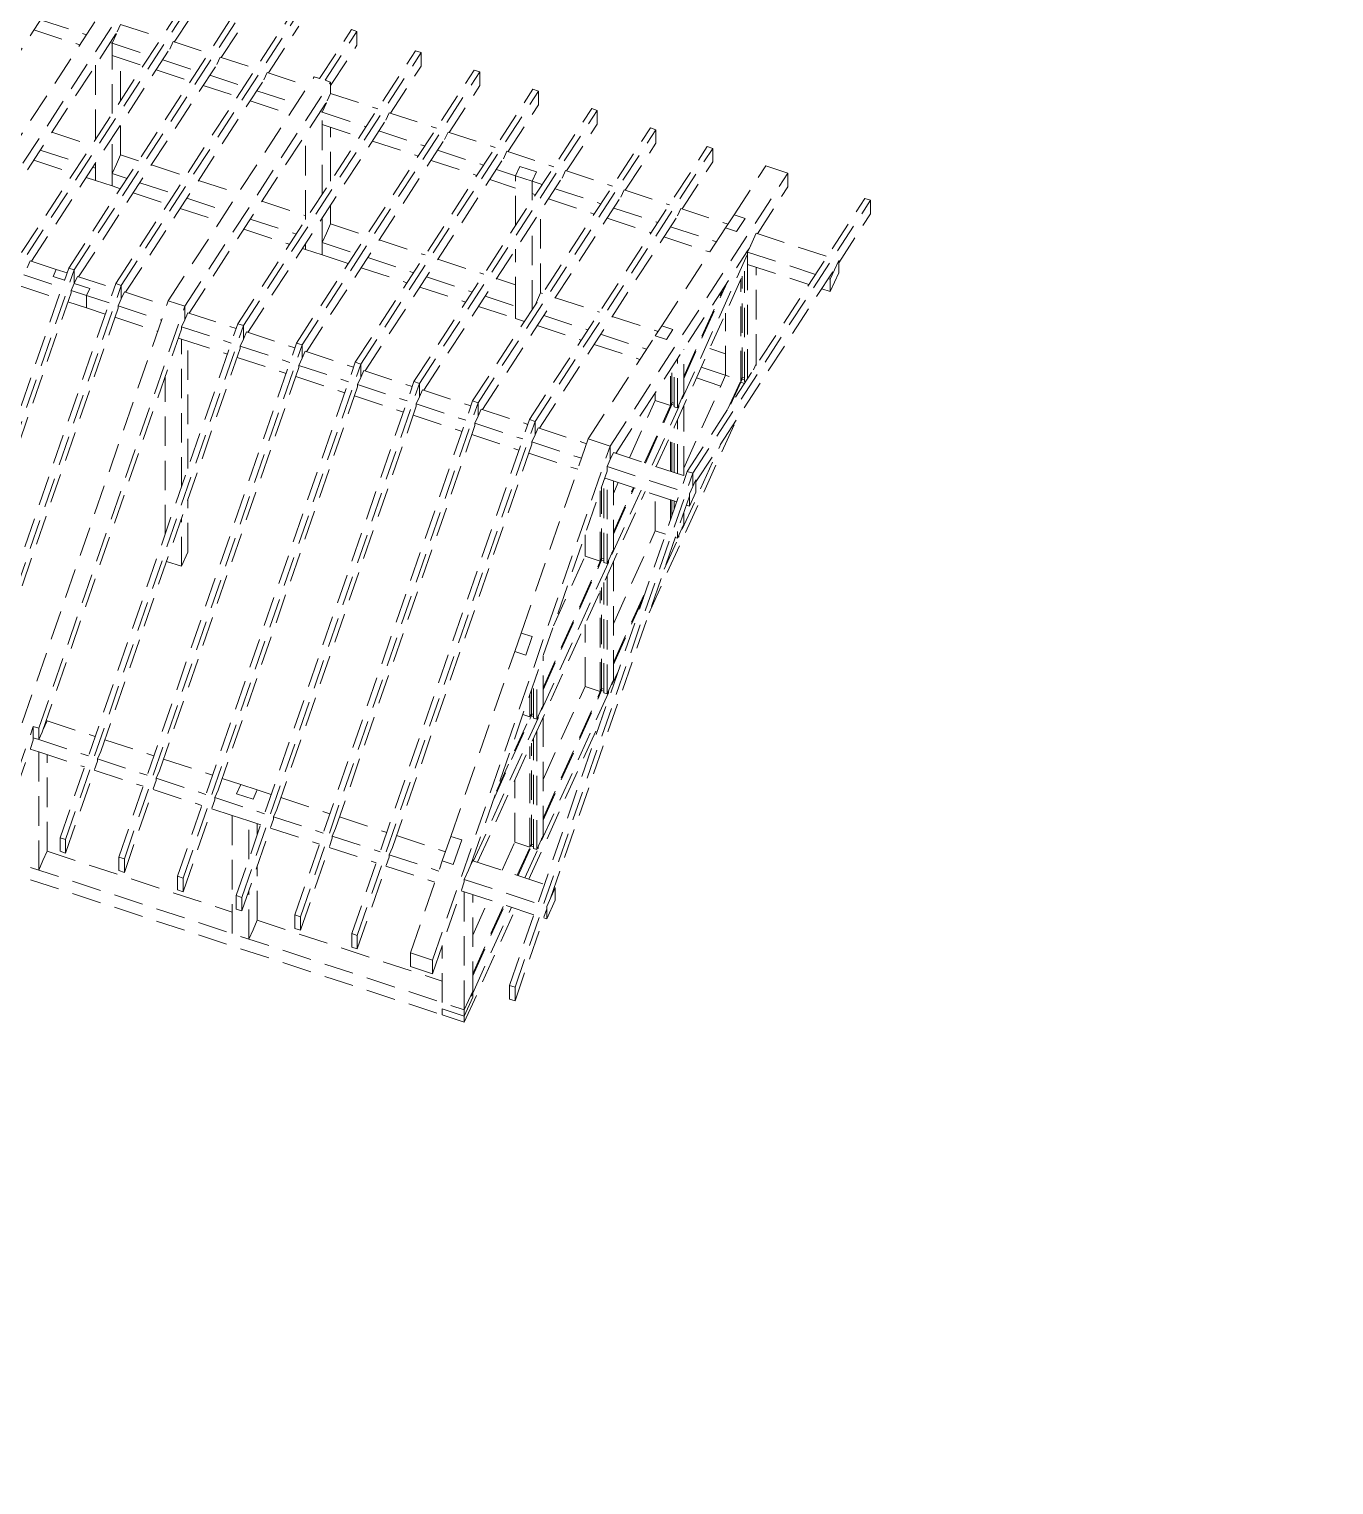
# Model space of a CAD drawing. Header units: millimetres. Extents: x 0 to 7980, y 0 to 297.
# Drawn here: x 1870.2 to 2047.3, y 0 to 197.4 of the extents above; entities that cross this region are included whole.
import ezdxf

# ---------------------------------------------------------------- set-up
doc = ezdxf.new("R2010")
doc.units = ezdxf.units.MM
doc.linetypes.add('K5LT_DASHED', pattern=[6, 4, -2])
doc.layers.add('Системный слой', color=7, linetype='Continuous')

msp = doc.modelspace()

# ---------------------------------------------------------------- linework, layer by layer
at = {"layer": 'Системный слой', "color": 7, "linetype": 'K5LT_DASHED', "lineweight": 18}
for p, q in [((1869.2165, 167.10002), (1893.32906, 204.11945)), ((1869.96301, 166.85478), (1894.07557, 203.87421)), ((1875.59914, 165.00321), (1899.71168, 202.02265)), ((1876.34565, 164.75797), (1900.45819, 201.77741)), ((1889.92618, 195.65891), (1894.07557, 202.02937)), ((1853.98697, 171.36994), (1872.73507, 200.15337)), ((1860.60679, 169.92847), (1880.40466, 200.32362)), ((1862.84631, 169.19274), (1882.64452, 199.58843)), ((1881.98178, 162.9064), (1906.0943, 199.92585)), ((1882.72829, 162.66116), (1906.84081, 199.68061)), ((1896.3088, 193.5621), (1900.45818, 199.93256)), ((1871.78494, 198.69466), (1878.01132, 196.64919)), ((1882.1908, 197.047), (1882.64452, 198.05106)), ((1882.64452, 198.05106), (1888.18984, 196.22932)), ((1902.69142, 191.4653), (1906.8408, 197.83576)), ((1863.44272, 168.26355), (1882.1908, 197.047)), ((1870.88784, 197.31738), (1877.11422, 195.2719)), ((1881.24067, 195.58829), (1881.49402, 195.50506)), ((1881.49402, 195.50506), (1882.06927, 196.77806)), ((1881.49402, 185.94939), (1881.49402, 195.50506)), ((1881.49402, 195.50506), (1886.62102, 193.82075)), ((1882.02508, 196.79258), (1882.06927, 196.77806)), ((1889.30749, 194.70904), (1889.7612, 195.7131)), ((1889.7612, 195.7131), (1894.57246, 194.13252)), ((1909.64314, 190.71891), (1913.95749, 197.34266)), ((1910.38965, 190.47367), (1914.704, 197.09742)), ((1913.95749, 197.34266), (1914.704, 197.09742)), ((1914.70399, 195.25257), (1914.704, 197.09742)), ((1870.55942, 165.92559), (1889.30749, 194.70904)), ((1881.49402, 193.83306), (1885.72392, 192.44346)), ((1895.69011, 192.61224), (1896.14383, 193.6163)), ((1896.14383, 193.6163), (1900.95509, 192.03572)), ((1898.55425, 157.46205), (1922.66672, 194.48152)), ((1899.30076, 157.21681), (1923.41323, 194.23628)), ((1911.13615, 189.77493), (1914.70399, 195.25257)), ((1922.66672, 194.48152), (1923.41323, 194.23628)), ((1923.41322, 192.39143), (1923.41323, 194.23628)), ((1876.94206, 163.82878), (1895.69011, 192.61224)), ((1879.2545, 182.51112), (1879.2545, 192.53898)), ((1882.64451, 187.71572), (1882.64452, 193.4551)), ((1887.46026, 191.87305), (1892.10655, 190.34666)), ((1888.35736, 193.25033), (1893.00364, 191.72395)), ((1902.07273, 190.51544), (1902.52645, 191.5195)), ((1902.52645, 191.5195), (1908.07177, 189.69776)), ((1906.517, 154.84614), (1930.62945, 191.86563)), ((1907.26351, 154.6009), (1931.37596, 191.62039)), ((1919.26385, 186.02097), (1923.41322, 192.39143)), ((1930.62945, 191.86563), (1931.37596, 191.62039)), ((1931.37595, 189.77554), (1931.37596, 191.62039)), ((1883.3247, 161.73197), (1902.07273, 190.51544)), ((1889.09849, 160.56843), (1908.89629, 190.96363)), ((1891.33801, 159.83271), (1911.13615, 190.22843)), ((1893.84289, 189.77624), (1898.48917, 188.24985)), ((1894.73998, 191.15353), (1899.38627, 189.62714)), ((1908.89629, 190.96363), (1909.64314, 190.71891)), ((1910.38965, 190.47367), (1911.13615, 190.22843)), ((1911.13615, 188.69106), (1911.13615, 190.22843)), ((1927.22658, 183.40507), (1931.37595, 189.77554)), ((1891.93442, 158.90352), (1910.68243, 187.687)), ((1900.22551, 187.67944), (1905.60587, 185.9119)), ((1901.1226, 189.05673), (1906.50296, 187.28919)), ((1910.68243, 187.687), (1911.13615, 188.69106)), ((1911.13615, 188.69106), (1917.52752, 186.59138)), ((1914.47976, 152.23023), (1938.59218, 189.24973)), ((1915.22626, 151.98499), (1939.33869, 189.00449)), ((1938.59218, 189.24973), (1939.33869, 189.00449)), ((1939.33868, 187.15965), (1939.33869, 189.00449)), ((1909.7323, 186.22829), (1909.98565, 186.14506)), ((1909.98562, 175.01243), (1909.98565, 186.14506)), ((1909.98565, 186.14506), (1910.5609, 187.41806)), ((1909.98565, 186.14506), (1915.9587, 184.18281)), ((1910.51671, 187.43258), (1910.5609, 187.41806)), ((1918.64516, 185.07111), (1919.09888, 186.07516)), ((1919.09888, 186.07516), (1925.49025, 183.97549)), ((1922.44251, 149.61433), (1946.55491, 186.63384)), ((1923.18902, 149.36909), (1947.30142, 186.3886)), ((1935.18931, 180.78918), (1939.33868, 187.15965)), ((1946.55491, 186.63384), (1947.30142, 186.3886)), ((1947.30141, 184.54375), (1947.30142, 186.3886)), ((1882.64451, 180.3627), (1882.64451, 184.47954)), ((1899.89717, 156.28761), (1918.64516, 185.07111)), ((1909.98565, 184.47306), (1915.06161, 182.80552)), ((1911.13611, 176.77876), (1911.13613, 184.09511)), ((1917.69503, 183.61239), (1923.92144, 181.56691)), ((1930.40527, 146.99842), (1954.51764, 184.01794)), ((1931.15177, 146.75318), (1955.26415, 183.7727)), ((1943.15204, 178.17328), (1947.30141, 184.54375)), ((1954.51764, 184.01794), (1955.26415, 183.7727)), ((1955.26414, 181.92786), (1955.26415, 183.7727)), ((1873.31897, 183.42631), (1878.69932, 181.65877)), ((1881.49401, 177.81671), (1881.49401, 182.71321)), ((1907.74609, 171.57412), (1907.74612, 183.17894)), ((1907.85992, 153.67171), (1926.60789, 182.45521)), ((1916.79794, 182.2351), (1923.02435, 180.18962)), ((1926.60789, 182.45521), (1927.06161, 183.45927)), ((1927.06161, 183.45927), (1933.45298, 181.35959)), ((1951.11478, 175.55738), (1955.26414, 181.92786)), ((1871.75015, 181.01774), (1877.13051, 179.2502)), ((1882.06926, 179.08971), (1882.64451, 180.3627)), ((1882.64451, 180.3627), (1885.08196, 179.56196)), ((1915.82267, 151.0558), (1934.57062, 179.83931)), ((1925.65777, 180.9965), (1931.88417, 178.95101)), ((1934.57062, 179.83931), (1935.02434, 180.84337)), ((1935.02434, 180.84337), (1941.41572, 178.74369)), ((1938.11919, 144.46426), (1962.23154, 181.48379)), ((1938.8657, 144.21902), (1962.97805, 181.23855)), ((1962.23154, 181.48379), (1962.97805, 181.23855)), ((1962.97803, 179.39371), (1962.97805, 181.23855)), ((1870.85306, 179.64046), (1876.23341, 177.87291)), ((1878.86685, 178.67978), (1879.2545, 178.55243)), ((1879.2545, 178.55243), (1879.2545, 179.27493)), ((1879.2545, 176.88043), (1879.2545, 178.55243)), ((1881.49401, 177.81671), (1882.06926, 179.08971)), ((1881.49401, 177.81671), (1883.51314, 177.15339)), ((1881.49401, 176.14471), (1881.49401, 177.81671)), ((1886.81829, 178.99154), (1891.46459, 177.46515)), ((1924.76068, 179.61921), (1930.98708, 177.57372)), ((1933.6205, 178.3806), (1936.23778, 177.52078)), ((1936.23778, 177.52078), (1936.81303, 178.79378)), ((1936.81303, 178.79378), (1939.05255, 178.05805)), ((1938.4773, 176.78505), (1939.05255, 178.05805)), ((1942.53336, 177.22341), (1942.98707, 178.22747)), ((1942.98707, 178.22747), (1949.37846, 176.12779)), ((1949.06798, 140.86738), (1973.1803, 177.88693)), ((1958.82868, 173.02323), (1962.97803, 179.39371)), ((1965.87995, 172.24414), (1970.19427, 178.8679)), ((1970.19427, 178.8679), (1973.1803, 177.88693)), ((1973.18028, 176.04209), (1973.1803, 177.88693)), ((1877.96976, 177.3025), (1879.2545, 176.88043)), ((1879.2545, 176.88043), (1881.49401, 176.14471)), ((1881.49401, 176.14471), (1882.61605, 175.77611)), ((1885.24948, 176.58297), (1889.89577, 175.05658)), ((1893.20092, 176.89474), (1898.58128, 175.12719)), ((1923.78542, 148.4399), (1942.53336, 177.22341)), ((1932.72341, 177.00331), (1936.23777, 175.84878)), ((1936.23775, 170.794), (1936.23778, 177.52078)), ((1936.23778, 177.52078), (1938.4773, 176.78505)), ((1938.47729, 174.23235), (1938.4773, 176.78505)), ((1938.4773, 176.78505), (1939.84691, 176.33511)), ((1941.58323, 175.7647), (1947.80965, 173.71922)), ((1969.03094, 169.67161), (1973.18028, 176.04209)), ((1884.35239, 175.20569), (1888.99868, 173.6793)), ((1891.63211, 174.48617), (1897.01247, 172.71862)), ((1901.81063, 174.06629), (1907.74609, 172.11639)), ((1931.74817, 145.82399), (1950.49609, 174.60752)), ((1938.47729, 175.11306), (1938.94982, 174.95782)), ((1940.68614, 174.38741), (1946.91256, 172.34192)), ((1950.49609, 174.60752), (1950.94981, 175.61158)), ((1950.94981, 175.61158), (1957.09236, 173.59364)), ((1959.51907, 137.43401), (1983.63136, 174.45358)), ((1960.26558, 137.18877), (1984.37787, 174.20834)), ((1983.63136, 174.45358), (1984.37787, 174.20834)), ((1984.37785, 172.36349), (1984.37787, 174.20834)), ((1890.73502, 173.10888), (1896.11538, 171.34134)), ((1909.9856, 168.45672), (1909.98561, 171.77624)), ((1911.13609, 171.00272), (1911.1361, 173.54257)), ((1939.46209, 143.28983), (1958.20999, 172.07337)), ((1939.62769, 161.64272), (1939.62776, 172.76248)), ((1948.64888, 171.77151), (1954.62646, 169.80777)), ((1949.54597, 173.1488), (1955.52355, 171.18506)), ((1958.20999, 172.07337), (1958.66371, 173.07742)), ((1958.66371, 173.07742), (1965.05509, 170.97775)), ((1964.72947, 170.47782), (1965.87995, 172.24416)), ((1965.87995, 172.24414), (1967.37297, 171.75366)), ((1966.22248, 169.98732), (1967.37297, 171.75366)), ((1980.06354, 165.73973), (1984.37785, 172.36349)), ((1899.34473, 170.28044), (1905.57114, 168.23495)), ((1900.24182, 171.65772), (1906.46823, 169.61224)), ((1910.56085, 169.72972), (1911.13609, 171.00272)), ((1911.13609, 171.00272), (1915.99978, 169.40491)), ((1938.4772, 159.39119), (1938.47727, 170.99614)), ((1956.05287, 157.15666), (1964.72947, 170.4778)), ((1957.25987, 170.61465), (1963.48629, 168.56916)), ((1964.72947, 170.47782), (1966.22248, 169.98734)), ((1907.74608, 167.52045), (1907.74608, 168.33793)), ((1909.98559, 166.78473), (1909.9856, 168.45672)), ((1909.9856, 168.45672), (1910.56085, 169.72972)), ((1909.9856, 168.45672), (1914.43097, 166.99634)), ((1917.73611, 168.83449), (1923.96252, 166.78901)), ((1956.36278, 169.23736), (1962.58921, 167.19187)), ((1967.90722, 167.60414), (1968.29072, 168.45281)), ((1967.95853, 167.71769), (1968.86597, 169.7258)), ((1968.86597, 169.7258), (1978.49219, 166.56342)), ((1869.96301, 165.02503), (1870.39445, 165.97978)), ((1870.39445, 165.97978), (1873.91548, 164.82306)), ((1907.30747, 167.66454), (1907.74608, 167.52045)), ((1907.74608, 167.52045), (1909.98559, 166.78473)), ((1909.98559, 166.78473), (1913.53388, 165.61905)), ((1916.1673, 166.42592), (1922.39371, 164.38043)), ((1925.69885, 166.21859), (1931.92527, 164.1731)), ((1936.23769, 159.83244), (1936.23773, 167.5578)), ((1949.82934, 139.884), (1967.71548, 167.34452)), ((1958.84708, 147.27569), (1967.71547, 166.90115)), ((1967.6271, 167.20884), (1967.71547, 167.1798)), ((1967.71546, 165.5078), (1967.71547, 167.1798)), ((1967.71547, 167.1798), (1967.90722, 167.60414)), ((1967.71547, 167.1798), (1967.71548, 167.34452)), ((1967.71547, 167.1798), (1976.92339, 164.15484)), ((1967.71548, 167.34452), (1967.95853, 167.71769)), ((1978.91307, 163.5012), (1980.06356, 166.0472)), ((1980.06355, 164.3752), (1980.06356, 166.0472)), ((1851.48652, 95.3026), (1875.59914, 165.00321)), ((1852.23302, 95.05736), (1876.34565, 164.75797)), ((1869.53157, 164.07028), (1874.69013, 162.3756)), ((1873.48404, 163.86831), (1873.91548, 164.82306)), ((1873.48404, 163.86831), (1875.03075, 163.36019)), ((1873.91548, 164.82306), (1875.37136, 164.34478)), ((1875.59914, 165.00321), (1876.34565, 164.75797)), ((1876.34565, 162.92822), (1876.34565, 164.75797)), ((1876.34565, 162.92822), (1876.77709, 163.88297)), ((1876.77709, 163.88297), (1881.754, 162.24797)), ((1915.27021, 165.04863), (1921.49663, 163.00315)), ((1955.32124, 138.07981), (1967.71546, 165.50781)), ((1960.697, 136.00631), (1979.60983, 165.04315)), ((1966.98639, 150.21828), (1966.9865, 163.89465)), ((1967.29231, 149.63045), (1967.29243, 164.57167)), ((1967.71533, 150.01772), (1967.71546, 165.5078)), ((1967.71546, 165.5078), (1976.02631, 162.77755)), ((1968.86582, 152.03748), (1968.86593, 165.12986)), ((1978.91306, 161.8292), (1980.06355, 164.3752)), ((1857.86916, 93.20578), (1881.98178, 162.9064)), ((1858.61566, 92.96054), (1882.72829, 162.66116)), ((1869.1077, 162.53753), (1874.17074, 160.87423)), ((1875.91421, 161.97347), (1876.34565, 162.92822)), ((1875.91421, 161.97347), (1878.02932, 161.27862)), ((1875.91421, 161.66599), (1875.91421, 161.97347)), ((1876.34565, 162.92822), (1878.46075, 162.23337)), ((1878.02932, 161.27862), (1878.46075, 162.23337)), ((1881.98178, 162.9064), (1882.72829, 162.66116)), ((1882.72829, 160.83141), (1882.72829, 162.66116)), ((1923.23296, 162.43273), (1929.45937, 160.38724)), ((1924.13004, 163.81002), (1930.35646, 161.76453)), ((1933.66159, 163.60269), (1936.2377, 162.75639)), ((1959.03885, 150.03999), (1964.91685, 163.0478)), ((1959.03885, 150.31865), (1964.50564, 162.41647)), ((1966.79464, 149.79394), (1966.79475, 163.47032)), ((1977.76262, 162.20714), (1978.91306, 161.8292)), ((1978.65971, 163.58443), (1978.91307, 163.5012)), ((1978.91306, 161.8292), (1978.91307, 163.5012)), ((1857.00113, 106.99534), (1875.91421, 161.66599)), ((1869.30025, 103.3391), (1889.09849, 160.56843)), ((1875.49033, 160.44072), (1878.02932, 159.60662)), ((1878.02932, 159.60662), (1878.02932, 161.27862)), ((1878.02932, 161.27862), (1881.07277, 160.27879)), ((1882.29685, 159.87666), (1882.72829, 160.83141)), ((1882.72829, 160.83141), (1883.15973, 161.78616)), ((1883.15973, 161.78616), (1888.87071, 159.91)), ((1889.09849, 160.56843), (1891.33801, 159.83271)), ((1932.09279, 161.19412), (1936.23769, 159.83244)), ((1938.91173, 160.05832), (1939.05245, 160.36972)), ((1939.05245, 160.36972), (1939.62769, 161.64272)), ((1939.62769, 161.64272), (1939.88801, 161.5572)), ((1941.62434, 160.98679), (1947.60193, 159.02304)), ((1863.38377, 104.89852), (1882.29685, 159.56918)), ((1871.54012, 102.60437), (1891.33801, 159.83271)), ((1878.02932, 159.60662), (1880.55338, 158.77742)), ((1881.87297, 158.34391), (1887.67009, 156.43945)), ((1882.29685, 159.87666), (1888.18948, 157.94082)), ((1882.29685, 159.56918), (1882.29685, 159.87666)), ((1890.90657, 157.04821), (1891.33801, 158.00296)), ((1891.33801, 158.00296), (1891.33801, 159.83271)), ((1891.33801, 158.00296), (1891.76945, 158.95772)), ((1891.76945, 158.95772), (1898.32647, 156.80362)), ((1931.1957, 159.81683), (1936.23768, 158.16045)), ((1936.23768, 158.16045), (1936.23769, 159.83244)), ((1936.23768, 158.16045), (1937.42212, 157.77134)), ((1940.05553, 158.57821), (1946.03312, 156.61447)), ((1949.33825, 158.45263), (1955.56467, 156.40714)), ((1964.72931, 150.47244), (1964.72937, 158.8997)), ((1871.99349, 102.07007), (1890.90657, 156.74074)), ((1874.44163, 87.76141), (1898.55425, 157.46205)), ((1875.18814, 87.51617), (1899.30076, 157.21681)), ((1890.90657, 157.04821), (1897.64524, 154.83444)), ((1890.90657, 156.74074), (1890.90657, 157.04821)), ((1898.55425, 157.46205), (1899.30076, 157.21681)), ((1899.30076, 155.38706), (1899.30076, 157.21681)), ((1899.30076, 155.38706), (1899.73219, 156.34181)), ((1899.73219, 156.34181), (1906.28922, 154.18771)), ((1939.15845, 157.20093), (1945.13604, 155.23718)), ((1947.76944, 156.04406), (1953.99587, 153.99856)), ((1955.19, 155.8319), (1956.05287, 157.15666)), ((1956.05287, 157.15666), (1957.54588, 156.66618)), ((1956.68302, 155.34142), (1957.54588, 156.66618)), ((1879.95624, 99.45416), (1898.86932, 154.12483)), ((1882.40438, 85.1455), (1906.517, 154.84614)), ((1883.15089, 84.90026), (1907.26351, 154.6009)), ((1890.48269, 155.51546), (1890.90657, 155.37621)), ((1890.90654, 135.35536), (1890.90657, 155.37621)), ((1890.90657, 155.37621), (1897.12585, 153.33307)), ((1891.76942, 137.84961), (1891.76944, 155.09274)), ((1898.86932, 154.4323), (1899.30076, 155.38706)), ((1898.86932, 154.4323), (1905.60799, 152.21853)), ((1898.86932, 154.12483), (1898.86932, 154.4323)), ((1906.517, 154.84614), (1907.26351, 154.6009)), ((1907.26351, 152.77115), (1907.26351, 154.6009)), ((1946.08194, 141.84835), (1955.19, 155.8319)), ((1946.87236, 154.66677), (1953.09879, 152.62128)), ((1955.19, 155.8319), (1956.68302, 155.34142)), ((1959.03884, 147.97869), (1959.03888, 154.02338)), ((1962.56397, 154.10775), (1964.72933, 153.39639)), ((1890.36713, 82.52959), (1914.47976, 152.23023)), ((1898.44544, 152.89956), (1905.0886, 150.71716)), ((1906.83207, 151.8164), (1907.26351, 152.77115)), ((1907.26351, 152.77115), (1907.69494, 153.72591)), ((1907.69494, 153.72591), (1914.25198, 151.5718)), ((1914.47976, 152.23023), (1915.22626, 151.98499)), ((1957.75295, 146.20815), (1957.75299, 152.04915)), ((1958.17597, 146.06918), (1958.17602, 152.69862)), ((1968.49186, 151.20992), (1968.86582, 152.03748)), ((1968.86582, 151.78406), (1968.86582, 152.03748)), ((1887.91899, 96.83825), (1906.83207, 151.50892)), ((1888.66701, 128.88172), (1888.66704, 150.26708)), ((1891.11364, 82.28435), (1915.22626, 151.98499)), ((1906.40819, 150.28365), (1913.05135, 148.10125)), ((1906.83207, 151.8164), (1913.57075, 149.60262)), ((1906.83207, 151.50892), (1906.83207, 151.8164)), ((1914.79482, 149.20049), (1915.22626, 150.15525)), ((1915.22626, 150.15525), (1915.22626, 151.98499)), ((1915.22626, 150.15525), (1915.6577, 151.11)), ((1915.6577, 151.11), (1922.21473, 148.9559)), ((1957.25527, 146.37165), (1957.25531, 151.28507)), ((1957.44702, 146.79598), (1957.44706, 151.57946)), ((1959.03876, 137.87945), (1964.72931, 150.47244)), ((1960.7556, 150.10588), (1964.07143, 149.01657)), ((1961.41348, 151.56175), (1966.79464, 149.79394)), ((1966.79464, 149.79394), (1966.98639, 150.21828)), ((1966.98638, 149.93961), (1966.98639, 150.21828)), ((1966.98639, 150.21828), (1967.29231, 150.11777)), ((1895.88175, 94.22234), (1914.79482, 148.89302)), ((1898.32989, 79.91367), (1922.44251, 149.61433)), ((1899.0764, 79.66843), (1923.18902, 149.36909)), ((1914.79482, 149.20049), (1921.5335, 146.98672)), ((1914.79482, 148.89302), (1914.79482, 149.20049)), ((1922.44251, 149.61433), (1923.18902, 149.36909)), ((1923.18901, 147.53934), (1923.18902, 149.36909)), ((1923.18901, 147.53934), (1923.62045, 148.49409)), ((1923.62045, 148.49409), (1930.17749, 146.33999)), ((1955.18994, 147.05016), (1955.18995, 148.11412)), ((1965.03897, 145.9087), (1966.79464, 149.79394)), ((1965.45017, 146.54002), (1966.79464, 149.51528)), ((1966.79464, 149.51528), (1966.98638, 149.93961)), ((1966.79464, 149.51528), (1966.79464, 149.79394)), ((1966.79464, 149.51528), (1967.28347, 149.35469)), ((1966.98638, 149.93961), (1967.29231, 149.83911)), ((1967.29231, 149.63045), (1967.43299, 149.58423)), ((1903.8445, 91.60642), (1922.75757, 146.27711)), ((1906.29264, 77.29776), (1930.40527, 146.99842)), ((1907.03915, 77.05252), (1931.15177, 146.75318)), ((1914.37094, 147.66774), (1921.01411, 145.48534)), ((1922.75757, 146.58458), (1923.18901, 147.53934)), ((1922.75757, 146.58458), (1929.49626, 144.37081)), ((1922.75757, 146.27711), (1922.75757, 146.58458)), ((1930.40527, 146.99842), (1931.15177, 146.75318)), ((1931.15177, 144.92343), (1931.15177, 146.75318)), ((1951.67734, 139.2769), (1955.18993, 147.05015)), ((1953.74268, 138.5984), (1957.25527, 146.37165)), ((1953.85233, 138.56238), (1957.44702, 146.51732)), ((1954.77302, 138.25992), (1958.36771, 146.21485)), ((1955.18993, 147.05015), (1956.68295, 146.55967)), ((1956.68295, 146.55967), (1957.25527, 146.37165)), ((1957.25527, 146.37165), (1957.44702, 146.79598)), ((1957.44702, 146.79598), (1957.75295, 146.69548)), ((1957.44702, 146.51732), (1957.44702, 146.79598)), ((1957.44702, 146.51732), (1957.75295, 146.41681)), ((1957.75295, 146.20815), (1958.17597, 146.06918)), ((1958.17597, 146.06918), (1959.03884, 147.97869)), ((1958.25807, 146.25087), (1958.36771, 146.21485)), ((1958.36771, 146.21485), (1958.36771, 146.49352)), ((1958.84708, 147.27569), (1958.84708, 147.55435)), ((1959.03875, 136.85855), (1959.03882, 146.30669)), ((1914.00656, 74.76359), (1938.11919, 144.46426)), ((1914.75307, 74.51835), (1938.8657, 144.21902)), ((1922.33369, 145.05184), (1928.97686, 142.86944)), ((1930.72033, 143.96868), (1931.15177, 144.92343)), ((1931.15177, 144.92343), (1931.5832, 145.87819)), ((1931.5832, 145.87819), (1937.89141, 143.80583)), ((1938.11919, 144.46426), (1938.8657, 144.21902)), ((1938.86568, 142.38927), (1938.8657, 144.21902)), ((1954.34743, 118.23678), (1966.18364, 144.42993)), ((1958.1759, 137.14201), (1958.17595, 144.39719)), ((1911.80725, 88.99051), (1930.72033, 143.6612)), ((1930.29645, 142.43593), (1936.69078, 140.33528)), ((1930.72033, 143.96868), (1937.21018, 141.83665)), ((1930.72033, 143.6612), (1930.72033, 143.96868)), ((1938.43425, 141.43452), (1938.86568, 142.38927)), ((1938.86568, 142.38927), (1939.29712, 143.34402)), ((1939.29712, 143.34402), (1945.85416, 141.18992)), ((1957.25521, 137.44447), (1957.25525, 142.3597)), ((1957.44695, 137.38148), (1957.44699, 142.78404)), ((1957.75288, 137.28098), (1957.75293, 143.46105)), ((1919.52117, 86.45635), (1938.43425, 141.12704)), ((1924.95536, 71.16671), (1949.06798, 140.86738)), ((1936.9738, 115.52007), (1946.08194, 141.84835)), ((1938.43425, 141.43452), (1945.17293, 139.22074)), ((1938.43425, 141.12704), (1938.43425, 141.43452)), ((1946.08194, 141.84835), (1949.06798, 140.86738)), ((1949.06797, 139.03764), (1949.06798, 140.86738)), ((1958.84695, 129.58739), (1964.12762, 141.27333)), ((1938.01037, 139.90177), (1944.65354, 137.71937)), ((1948.63653, 138.08288), (1949.06797, 139.03764)), ((1949.06797, 139.03764), (1949.4994, 139.99239)), ((1949.4994, 139.99239), (1959.29129, 136.77558)), ((1930.17718, 84.10877), (1948.63653, 137.46794)), ((1935.40645, 67.73333), (1959.51907, 137.43401)), ((1936.15296, 67.48809), (1960.26558, 137.18877)), ((1948.21342, 125.0975), (1948.2135, 136.24511)), ((1948.30816, 136.51876), (1948.63652, 136.41089)), ((1948.63645, 124.95853), (1948.63652, 136.41089)), ((1948.63652, 136.41089), (1958.09067, 133.30503)), ((1948.63653, 138.08288), (1958.61006, 134.8064)), ((1948.63653, 137.46794), (1948.63653, 138.08288)), ((1959.51907, 137.43401), (1960.26558, 137.18877)), ((1959.83413, 134.40427), (1960.697, 136.31378)), ((1960.26557, 135.35903), (1960.26558, 137.18877)), ((1960.69699, 134.64178), (1960.697, 136.31378)), ((1931.0781, 84.43054), (1953.80049, 134.71443)), ((1947.71575, 125.261), (1947.71581, 134.80649)), ((1947.9075, 125.68533), (1947.90756, 135.36077)), ((1949.30756, 126.16504), (1953.25226, 134.89453)), ((1949.49932, 126.86804), (1949.49938, 136.12742)), ((1949.49933, 129.208), (1952.22193, 135.23302)), ((1949.49933, 128.92934), (1952.33157, 135.197)), ((1949.49937, 134.45712), (1950.15659, 135.91152)), ((1955.18981, 129.36184), (1955.18985, 134.258)), ((1959.83412, 132.73227), (1960.69699, 134.64178)), ((1959.83412, 132.73227), (1959.83413, 134.40427)), ((1891.7694, 126.47306), (1891.76941, 133.60164)), ((1940.92106, 79.42609), (1959.83413, 134.0968)), ((1957.25516, 130.88988), (1957.25518, 133.5795)), ((1957.44691, 131.44416), (1957.44693, 133.51651)), ((1957.75284, 132.3285), (1957.75285, 133.41601)), ((1959.41025, 132.87152), (1959.83412, 132.73227)), ((1890.90653, 124.56356), (1890.90654, 131.10738)), ((1959.03871, 130.29038), (1959.03872, 131.79755)), ((1945.65041, 125.93951), (1945.65043, 128.83624)), ((1949.49925, 116.76881), (1955.18981, 129.36184)), ((1955.18981, 129.36184), (1956.56972, 128.90852)), ((1956.40348, 124.18005), (1958.36758, 128.52655)), ((1957.8893, 128.47501), (1958.17584, 128.38088)), ((1958.17584, 128.38088), (1959.03871, 130.29038)), ((1958.17584, 128.38088), (1958.17584, 129.3033)), ((1958.25794, 128.56257), (1958.36758, 128.52655)), ((1958.36758, 128.52655), (1958.36759, 128.80522)), ((1958.84695, 129.58739), (1958.84696, 129.86605)), ((1890.90653, 124.56356), (1891.7694, 126.47306)), ((1948.63645, 124.95853), (1949.49932, 126.86804)), ((1949.30756, 126.16504), (1949.30756, 126.44371)), ((1888.87375, 125.23136), (1890.90653, 124.56356)), ((1939.76803, 105.05437), (1948.82819, 125.10421)), ((1939.9598, 107.81866), (1947.9075, 125.40667)), ((1939.9598, 108.09732), (1947.71575, 125.261)), ((1941.37591, 116.48017), (1945.65041, 125.9395)), ((1945.65041, 125.9395), (1947.14342, 125.44902)), ((1947.14342, 125.44902), (1947.71575, 125.261)), ((1947.71575, 125.261), (1947.9075, 125.68533)), ((1947.9075, 125.68533), (1948.21343, 125.58483)), ((1947.9075, 125.40667), (1947.9075, 125.68533)), ((1947.9075, 125.40667), (1948.21343, 125.30617)), ((1948.21342, 125.0975), (1948.63645, 124.95853)), ((1948.71855, 125.14022), (1948.82819, 125.10421)), ((1948.82819, 125.10421), (1948.82819, 125.38287)), ((1949.4992, 109.17976), (1949.49931, 125.19605)), ((1948.63633, 107.27025), (1948.63643, 123.28654)), ((1947.71564, 107.57272), (1947.71573, 121.24906)), ((1947.90739, 107.99705), (1947.90748, 121.67339)), ((1948.21331, 107.40922), (1948.21341, 122.35041)), ((1949.49922, 111.51972), (1953.99912, 121.47786)), ((1949.49921, 111.24105), (1953.58791, 120.28921)), ((1945.6503, 108.25122), (1945.65036, 116.67846)), ((1936.11092, 113.02581), (1936.9738, 115.52007)), ((1936.9738, 115.52007), (1938.46682, 115.02959)), ((1937.60394, 112.53533), (1938.46682, 115.02959)), ((1927.43421, 87.94465), (1936.11092, 113.02581)), ((1936.11092, 113.02581), (1937.60394, 112.53533)), ((1939.95978, 105.75736), (1939.95982, 112.38679)), ((1938.67389, 103.98683), (1938.67392, 108.66971)), ((1939.09691, 103.84785), (1939.09694, 109.89253)), ((1948.63633, 107.27025), (1949.4992, 109.17976)), ((1949.30745, 108.47676), (1950.13497, 110.30804)), ((1949.30745, 108.47676), (1949.30745, 108.75542)), ((1938.17622, 104.15032), (1938.17623, 107.2311)), ((1938.36797, 104.57465), (1938.36798, 107.78538)), ((1939.76793, 87.3661), (1948.82808, 107.41592)), ((1939.95969, 90.13039), (1947.90739, 107.71839)), ((1939.9597, 90.40906), (1947.71564, 107.57272)), ((1939.95973, 95.65815), (1945.6503, 108.25122)), ((1945.6503, 108.25122), (1947.71564, 107.57272)), ((1947.71564, 107.57272), (1947.90739, 107.99705)), ((1947.90739, 107.99705), (1948.21331, 107.89655)), ((1947.90739, 107.71839), (1947.90739, 107.99705)), ((1947.90739, 107.71839), (1948.21331, 107.61788)), ((1948.21331, 107.40922), (1948.63633, 107.27025)), ((1948.71843, 107.45194), (1948.82808, 107.41592)), ((1948.82808, 107.41592), (1948.82808, 107.69459)), ((1939.09691, 103.84785), (1939.95978, 105.75736)), ((1939.76803, 105.05437), (1939.76803, 105.33303)), ((1866.47888, 90.37733), (1870.79361, 102.84961)), ((1870.79361, 101.31201), (1870.79361, 102.84961)), ((1870.79361, 102.84961), (1871.54012, 102.60437)), ((1872.11503, 102.33901), (1872.69028, 103.61202)), ((1872.5436, 103.66021), (1872.69028, 103.61202)), ((1872.69028, 103.61202), (1879.18675, 101.47781)), ((1930.52988, 84.61064), (1939.28865, 103.99353)), ((1933.2189, 92.90129), (1938.36797, 104.29599)), ((1933.63011, 94.08994), (1938.17622, 104.15032)), ((1937.21922, 104.46471), (1937.60389, 104.33834)), ((1937.60389, 104.33834), (1938.17622, 104.15032)), ((1938.03783, 82.14414), (1948.07893, 104.36478)), ((1938.17622, 104.15032), (1938.36797, 104.57465)), ((1938.36797, 104.57465), (1938.67389, 104.47415)), ((1938.36797, 104.29599), (1938.36797, 104.57465)), ((1938.36797, 104.29599), (1938.67389, 104.19549)), ((1938.67389, 103.98683), (1939.09691, 103.84785)), ((1939.17901, 104.02955), (1939.28865, 103.99353)), ((1939.28865, 103.99353), (1939.28866, 104.27219)), ((1939.95968, 88.0691), (1939.95977, 104.08537)), ((1866.47888, 88.53249), (1870.79327, 101.00378)), ((1870.79327, 101.00378), (1870.79361, 101.31201)), ((1870.79361, 101.31201), (1871.54012, 101.06677)), ((1871.54012, 101.06677), (1871.54012, 102.60437)), ((1871.54012, 101.06677), (1871.99349, 102.07007)), ((1871.54012, 101.06677), (1878.27845, 98.85223)), ((1872.08944, 102.34742), (1872.11503, 102.33901)), ((1880.50634, 101.0443), (1887.14951, 98.8619)), ((1938.67379, 86.29857), (1938.67387, 101.23973)), ((1939.09681, 86.15959), (1939.0969, 102.17586)), ((1870.36939, 99.77851), (1871.53977, 99.39402)), ((1870.42001, 99.76188), (1870.42001, 99.92484)), ((1871.53978, 83.37775), (1871.53977, 99.39402)), ((1871.53977, 99.39402), (1877.75906, 97.35087)), ((1872.69028, 85.92376), (1872.69028, 99.01605)), ((1879.50252, 98.4501), (1879.95624, 99.45416)), ((1938.17612, 86.46206), (1938.17619, 100.13838)), ((1938.36787, 86.88639), (1938.36794, 100.56272)), ((1875.18814, 85.67134), (1879.50252, 98.14262)), ((1879.07865, 96.91736), (1885.72181, 94.73495)), ((1879.50252, 98.14262), (1879.50252, 98.4501)), ((1879.50252, 98.4501), (1886.2412, 96.23632)), ((1887.46527, 95.83419), (1887.91899, 96.83825)), ((1888.46909, 98.42839), (1895.11226, 96.24598)), ((1883.15089, 83.05542), (1887.46527, 95.52671)), ((1887.46527, 95.52671), (1887.46527, 95.83419)), ((1887.46527, 95.83419), (1894.20395, 93.6204)), ((1896.43185, 95.81248), (1898.94247, 94.98769)), ((1898.36722, 93.71468), (1898.94247, 94.98769)), ((1898.94247, 94.98769), (1901.18199, 94.25196)), ((1936.11078, 87.14056), (1936.11083, 95.56779)), ((1841.92837, 93.10566), (1929.26965, 64.4124)), ((1841.92837, 93.10566), (1929.26965, 64.4124)), ((1841.92837, 93.10566), (1929.26965, 64.4124)), ((1887.0414, 94.30145), (1893.68456, 92.11904)), ((1891.11364, 80.43951), (1895.42803, 92.9108)), ((1895.42803, 93.21827), (1895.88175, 94.22234)), ((1895.42803, 92.9108), (1895.42803, 93.21827)), ((1895.42803, 93.21827), (1902.16671, 91.00449)), ((1898.36722, 93.71468), (1900.60674, 92.97896)), ((1900.60674, 92.97896), (1901.18199, 94.25196)), ((1901.18199, 94.25196), (1903.07501, 93.63007)), ((1904.3946, 93.19656), (1911.03777, 91.01416)), ((1841.92837, 91.43367), (1926.28362, 63.72139)), ((1895.00415, 91.68553), (1897.79196, 90.76968)), ((1903.39078, 90.60236), (1903.8445, 91.60642)), ((1897.79193, 74.75343), (1897.79196, 90.76968)), ((1897.79196, 90.76968), (1900.03149, 90.03396)), ((1899.07639, 77.8236), (1903.39078, 90.29489)), ((1900.03148, 84.83234), (1900.03149, 90.03396)), ((1900.03149, 90.03396), (1901.64732, 89.50313)), ((1901.18198, 88.15801), (1901.18198, 89.656)), ((1902.9669, 89.06962), (1909.61007, 86.88722)), ((1903.39078, 90.29489), (1903.39078, 90.60236)), ((1903.39078, 90.60236), (1910.12946, 88.38858)), ((1911.35353, 87.98645), (1911.80725, 88.99051)), ((1912.35735, 90.58065), (1918.75169, 88.47999)), ((1874.44163, 85.91658), (1874.44163, 87.76141)), ((1874.44163, 87.76141), (1875.18814, 87.51617)), ((1875.18814, 85.67134), (1875.18814, 87.51617)), ((1907.03915, 75.20768), (1911.35353, 87.67897)), ((1911.35353, 87.67897), (1911.35353, 87.98645)), ((1911.35353, 87.98645), (1917.84338, 85.85441)), ((1920.07127, 88.04648), (1926.71445, 85.86408)), ((1926.28371, 84.61897), (1927.43421, 87.94465)), ((1927.43421, 87.94465), (1928.92723, 87.45417)), ((1927.77673, 84.12849), (1928.92723, 87.45417)), ((1934.39393, 83.34123), (1936.11078, 87.14056)), ((1936.11078, 87.14056), (1937.6038, 86.65008)), ((1938.17612, 86.46206), (1938.36787, 86.88639)), ((1938.36787, 86.88639), (1938.67379, 86.78589)), ((1938.36787, 86.60773), (1938.36787, 86.88639)), ((1939.09681, 86.15959), (1939.95968, 88.0691)), ((1939.76793, 87.3661), (1939.76793, 87.64477)), ((1872.11503, 84.65076), (1872.69028, 85.92376)), ((1872.69028, 85.92376), (1897.79194, 77.6774)), ((1874.44163, 85.91658), (1875.18814, 85.67134)), ((1882.40438, 83.30067), (1882.40438, 85.1455)), ((1882.40438, 85.1455), (1883.15089, 84.90026)), ((1883.15089, 83.05542), (1883.15089, 84.90026)), ((1910.92966, 86.45371), (1917.32399, 84.35305)), ((1914.75307, 72.67351), (1919.06745, 85.14481)), ((1919.06745, 85.45228), (1919.52117, 86.45635)), ((1919.06745, 85.14481), (1919.06745, 85.45228)), ((1919.06745, 85.45228), (1925.80614, 83.2385)), ((1936.45927, 82.66272), (1938.17612, 86.46206)), ((1936.56891, 82.6267), (1938.36787, 86.60773)), ((1937.48961, 82.32424), (1939.28856, 86.30527)), ((1937.6038, 86.65008), (1938.17612, 86.46206)), ((1938.36787, 86.60773), (1938.67379, 86.50723)), ((1938.67379, 86.29857), (1939.09681, 86.15959)), ((1939.17891, 86.34129), (1939.28856, 86.30527)), ((1939.28856, 86.30527), (1939.28856, 86.58393)), ((1871.53978, 83.37775), (1872.11503, 84.65076)), ((1882.40438, 83.30067), (1883.15089, 83.05542)), ((1901.18195, 76.56371), (1901.18197, 83.91004)), ((1918.64358, 83.91954), (1925.28675, 81.73713)), ((1921.96932, 72.14768), (1926.28371, 84.61897)), ((1926.28371, 84.61897), (1927.77673, 84.12849)), ((1929.26974, 82.10064), (1929.84499, 83.37365)), ((1929.84498, 83.37365), (1930.17718, 84.10877)), ((1930.17718, 84.10877), (1930.42024, 84.64666)), ((1930.42024, 84.64666), (1930.42024, 84.81137)), ((1930.42024, 84.64666), (1940.15158, 81.44973)), ((1890.36713, 80.68475), (1890.36713, 82.52959)), ((1890.36713, 82.52959), (1891.11364, 82.28435)), ((1891.11364, 80.43951), (1891.11364, 82.28435)), ((1924.95535, 69.32187), (1929.26974, 81.79317)), ((1929.26974, 81.79317), (1929.26974, 82.10064)), ((1929.26974, 82.10064), (1939.24327, 78.82415)), ((1940.46736, 78.42201), (1941.61786, 80.96803)), ((1941.47116, 81.01622), (1941.61786, 80.96803)), ((1941.61785, 79.29604), (1941.61786, 80.96803)), ((1890.36713, 80.68475), (1891.11364, 80.43951)), ((1898.32988, 78.06884), (1898.32989, 79.91367)), ((1898.32989, 79.91367), (1899.0764, 79.66843)), ((1899.07639, 77.8236), (1899.0764, 79.66843)), ((1900.03145, 74.0177), (1900.03147, 80.58437)), ((1928.84586, 80.5679), (1929.26973, 80.42865)), ((1929.26965, 64.4124), (1929.26973, 80.42865)), ((1929.26973, 80.42865), (1938.72388, 77.32279)), ((1930.42015, 66.95842), (1930.42021, 80.0507)), ((1930.42019, 74.54745), (1932.58555, 79.33934)), ((1940.46735, 76.75002), (1941.61785, 79.29604)), ((1898.32988, 78.06884), (1899.07639, 77.8236)), ((1906.29264, 75.45292), (1906.29264, 77.29776)), ((1906.29264, 77.29776), (1907.03915, 77.05252)), ((1907.03915, 75.20768), (1907.03915, 77.05252)), ((1929.26965, 62.74042), (1936.22945, 78.14225)), ((1930.42015, 66.67975), (1935.68123, 78.32236)), ((1930.42016, 69.29837), (1934.65089, 78.66084)), ((1930.42016, 69.01971), (1934.76054, 78.62482)), ((1936.15295, 65.64325), (1940.46734, 78.11455)), ((1940.46734, 78.11455), (1940.46734, 78.42202)), ((1940.46735, 76.75002), (1940.46734, 78.11455)), ((1900.03145, 74.0177), (1900.6067, 75.29071)), ((1900.6067, 75.29071), (1901.18195, 76.56371)), ((1901.18195, 76.56371), (1926.28364, 68.31734)), ((1906.29264, 75.45292), (1907.03915, 75.20768)), ((1940.04346, 76.88928), (1940.46735, 76.75002)), ((1914.00656, 72.91876), (1914.00656, 74.76359)), ((1914.00656, 74.76359), (1914.75307, 74.51835)), ((1914.75307, 72.67351), (1914.75307, 74.51835)), ((1926.28362, 65.39337), (1926.28366, 73.16152)), ((1914.00656, 72.91876), (1914.75307, 72.67351)), ((1921.96932, 70.30284), (1921.96932, 72.14768)), ((1921.96932, 72.14768), (1924.95536, 71.16671)), ((1924.95535, 69.32187), (1924.95536, 71.16671)), ((1921.96932, 70.30284), (1924.95535, 69.32187)), ((1935.40644, 65.88849), (1935.40645, 67.73333)), ((1935.40645, 67.73333), (1936.15296, 67.48809)), ((1936.15295, 65.64325), (1936.15296, 67.48809)), ((1929.26965, 64.4124), (1930.42015, 66.95842)), ((1929.26965, 63.57641), (1930.42015, 66.12243)), ((1930.2284, 66.25542), (1930.42015, 66.67975)), ((1930.2284, 66.25542), (1930.2284, 66.53408)), ((1930.3105, 66.71577), (1930.42015, 66.67975)), ((1930.42015, 66.12243), (1930.42015, 66.67975)), ((1935.40644, 65.88849), (1936.15295, 65.64325)), ((1926.28362, 64.55738), (1929.26965, 63.57641)), ((1926.28362, 63.72139), (1926.28362, 64.55738)), ((1926.28362, 63.72139), (1929.26965, 62.74042)), ((1929.26965, 63.57641), (1929.26965, 64.4124)), ((1929.26965, 62.74042), (1929.26965, 63.57641))]:
    msp.add_line(p, q, dxfattribs=at)

doc.saveas('drawing.dxf')
